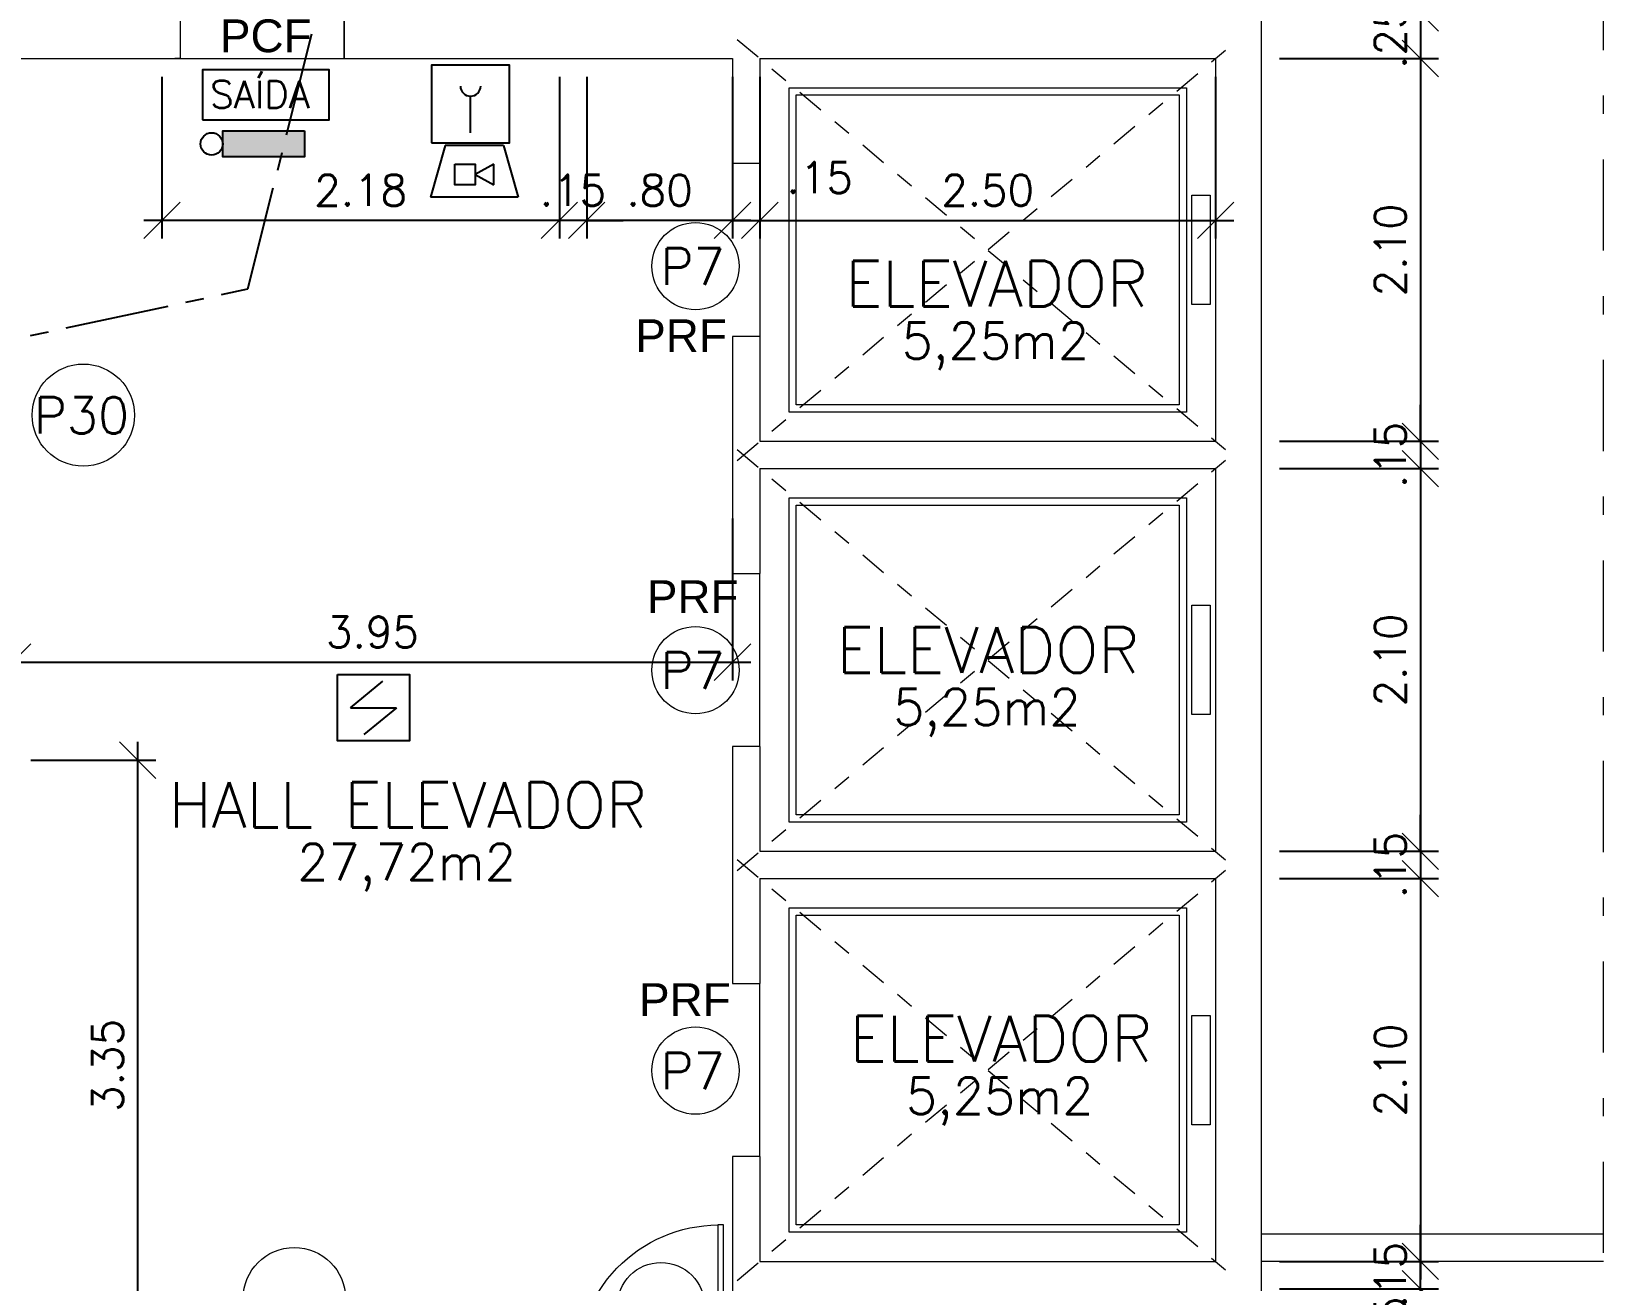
# Model space of a CAD drawing. Header units: millimetres. Extents: x 521 to 1055, y 261 to 520.
# Drawn here: x 547.07 to 555.69, y 309.66 to 316.51 of the extents above; entities that cross this region are included whole.
import ezdxf
from ezdxf.enums import TextEntityAlignment as Align

# ---------------------------------------------------------------- set-up
doc = ezdxf.new("R2010")
doc.units = ezdxf.units.MM
for name, pattern in [('CENTER2', [28.575, 19.05, -3.175, 3.175, -3.175]), ('CONTINU', [0]), ('DASHDOT', [1, 0.5, -0.25, 0, -0.25]), ('DASHDOTX2', [2, 1, -0.5, 0, -0.5])]:
    doc.linetypes.add(name, pattern=pattern)
doc.layers.add('0.1', color=8, linetype='Continuous', lineweight=13)
doc.layers.add('ppci', color=8, linetype='Continuous')
doc.styles.add('ROMANS', font='romans')
doc.styles.get("Standard").update_dxf_attribs({"font": 'romans.shx'})
doc.styles.add('STYLE1', font='sanss___.ttf')
doc.dimstyles.new('Fares Eng - 50', dxfattribs={"dimscale": 2, "dimtxt": 0.085, "dimasz": 0.1, "dimexe": 0.05, "dimexo": 0.05, "dimgap": 0.04, "dimtad": 1, "dimzin": 4, "dimdsep": 46, "dimtxsty": 'ROMANS', "dimblk1": 'OBLIQUE', "dimblk2": 'OBLIQUE', "dimsah": 1, "dimcen": 0.05, "dimdle": 0.05, "dimclrd": 8, "dimclre": 8, "dimclrt": 8, "dimaunit": 1, "dimadec": 0, "dimazin": 0, "dimtfac": 1, "dimtix": 1, "dimtmove": 2, "dimatfit": 0, "dimldrblk": 'OPEN90', "dimfxl": 1, "dimtolj": 1, "dimtzin": 0, "dimarcsym": 0})

# ---------------------------------------------------------------- blocks, each defined once
blk = doc.blocks.new('ÁREA')
for p in [(0.00005, 0.003762), (0, 0)]:
    blk.add_attdef('COMPARTIMENTO', text='', height=0.0025).set_placement(p, align=Align.CENTER)
at = {"color": 1}
for p in [(-0.00005, -0.003762), (-0.000099, -0.007523)]:
    blk.add_attdef('ÁREA', text='', height=0.002, dxfattribs=at).set_placement(p, align=Align.CENTER)
blk = doc.blocks.new('_OBLIQUE')
at = {"color": 0, "linetype": 'ByBlock'}
blk.add_line((-0.5, -0.5), (0.5, 0.5), dxfattribs=at)
blk = doc.blocks.new('*D1670')
at = {"layer": '0.1', "color": 8, "linetype": 'CONTINU', "lineweight": -2, "transparency": 16777216}
for p, q in [((551.064, 316.2645), (551.064, 315.3765)), ((553.564, 316.2645), (553.564, 315.3765)), ((550.964, 315.4765), (553.664, 315.4765))]:
    blk.add_line(p, q, dxfattribs=at)
at = {"layer": 'DEFPOINTS', "color": 0, "linetype": 'CONTINU', "lineweight": -2, "transparency": 16777216}
for p in [(551.064, 316.3645), (553.564, 316.3645), (553.564, 315.4765)]:
    blk.add_point(p, dxfattribs=at)
at = {"layer": '0.1', "color": 8, "linetype": 'CONTINU', "lineweight": -2, "transparency": 16777216, "xscale": 0.2, "yscale": 0.2, "zscale": 0.2, "rotation": 180}
blk.add_blockref('_OBLIQUE', (551.064, 315.4765), dxfattribs=at)
at = {"layer": '0.1', "color": 8, "linetype": 'CONTINU', "lineweight": -2, "transparency": 16777216, "xscale": 0.2, "yscale": 0.2, "zscale": 0.2}
blk.add_blockref('_OBLIQUE', (553.564, 315.4765), dxfattribs=at)
at = {"layer": '0.1', "color": 8, "linetype": 'CONTINU', "transparency": 16777216, "insert": (552.314, 315.6415), "char_height": 0.17, "attachment_point": 5, "style": 'ROMANS'}
blk.add_mtext('\\A1;2.50', dxfattribs=at)
blk = doc.blocks.new('_Open90')
at = {"color": 0, "linetype": 'ByBlock', "lineweight": -2}
for p, q in [((-0.5, 0.5), (0, 0)), ((0, 0), (-1, 0)), ((0, 0), (-0.5, -0.5))]:
    blk.add_line(p, q, dxfattribs=at)
blk = doc.blocks.new('*D1671')
at = {"layer": '0.1', "color": 8, "linetype": 'CONTINU', "lineweight": -2, "transparency": 16777216}
for p, q in [((550.914, 315.977), (550.914, 315.3765)), ((551.064, 315.977), (551.064, 315.3765)), ((550.914, 315.4765), (550.714, 315.4765)), ((550.914, 315.4765), (551.064, 315.4765)), ((551.064, 315.4765), (551.264, 315.4765))]:
    blk.add_line(p, q, dxfattribs=at)
at = {"layer": 'DEFPOINTS', "color": 0, "linetype": 'CONTINU', "lineweight": -2, "transparency": 16777216}
for p in [(550.914, 316.077), (551.064, 316.077), (551.064, 315.4765)]:
    blk.add_point(p, dxfattribs=at)
at = {"layer": '0.1', "color": 8, "linetype": 'CONTINU', "lineweight": -2, "transparency": 16777216, "xscale": 0.2, "yscale": 0.2, "zscale": 0.2}
blk.add_blockref('_OBLIQUE', (550.914, 315.4765), dxfattribs=at)
at = {"layer": '0.1', "color": 8, "linetype": 'CONTINU', "lineweight": -2, "transparency": 16777216, "xscale": 0.2, "yscale": 0.2, "zscale": 0.2, "rotation": 180}
blk.add_blockref('_OBLIQUE', (551.064, 315.4765), dxfattribs=at)
at = {"layer": '0.1', "color": 8, "linetype": 'CONTINU', "transparency": 16777216, "insert": (551.3924, 315.7112), "char_height": 0.17, "attachment_point": 5, "style": 'ROMANS'}
blk.add_mtext('\\A1;.15', dxfattribs=at)
blk = doc.blocks.new('*D1484')
at = {"layer": '0.1', "color": 8, "linetype": 'CONTINU', "lineweight": -2, "transparency": 16777216}
for p, q in [((554.6876, 316.6145), (554.6876, 316.8145)), ((553.914, 316.6145), (554.7876, 316.6145)), ((554.6876, 316.6145), (554.6876, 316.3645)), ((553.914, 316.3645), (554.7876, 316.3645)), ((554.6876, 316.3645), (554.6876, 316.1645))]:
    blk.add_line(p, q, dxfattribs=at)
at = {"layer": 'DEFPOINTS', "color": 0, "linetype": 'CONTINU', "lineweight": -2, "transparency": 16777216}
for p in [(553.814, 316.6145), (553.814, 316.3645), (554.6876, 316.3645)]:
    blk.add_point(p, dxfattribs=at)
at = {"layer": '0.1', "color": 8, "linetype": 'CONTINU', "lineweight": -2, "transparency": 16777216, "xscale": 0.2, "yscale": 0.2, "zscale": 0.2}
for p, rotation in [((554.6876, 316.6145), 270), ((554.6876, 316.3645), 90)]:
    blk.add_blockref('_OBLIQUE', p, dxfattribs=dict(at, rotation=rotation))
at = {"layer": '0.1', "color": 8, "linetype": 'CONTINU', "transparency": 16777216, "insert": (554.5226, 316.4895), "char_height": 0.17, "attachment_point": 5, "rotation": 90, "style": 'ROMANS'}
blk.add_mtext('\\A1;.25', dxfattribs=at)
blk = doc.blocks.new('*D1485')
at = {"layer": '0.1', "color": 8, "linetype": 'CONTINU', "lineweight": -2, "transparency": 16777216}
for p, q in [((554.6876, 316.4645), (554.6876, 314.1645)), ((553.914, 316.3645), (554.7876, 316.3645)), ((553.914, 314.2645), (554.7876, 314.2645))]:
    blk.add_line(p, q, dxfattribs=at)
at = {"layer": 'DEFPOINTS', "color": 0, "linetype": 'CONTINU', "lineweight": -2, "transparency": 16777216}
for p in [(553.814, 316.3645), (553.814, 314.2645), (554.6876, 314.2645)]:
    blk.add_point(p, dxfattribs=at)
at = {"layer": '0.1', "color": 8, "linetype": 'CONTINU', "lineweight": -2, "transparency": 16777216, "xscale": 0.2, "yscale": 0.2, "zscale": 0.2}
for p, rotation in [((554.6876, 316.3645), 90), ((554.6876, 314.2645), 270)]:
    blk.add_blockref('_OBLIQUE', p, dxfattribs=dict(at, rotation=rotation))
at = {"layer": '0.1', "color": 8, "linetype": 'CONTINU', "transparency": 16777216, "insert": (554.5226, 315.3145), "char_height": 0.17, "attachment_point": 5, "rotation": 90, "style": 'ROMANS'}
blk.add_mtext('\\A1;2.10', dxfattribs=at)
blk = doc.blocks.new('*D1486')
at = {"layer": '0.1', "color": 8, "linetype": 'CONTINU', "lineweight": -2, "transparency": 16777216}
for p, q in [((554.6876, 314.2645), (554.6876, 314.4645)), ((553.914, 314.2645), (554.7876, 314.2645)), ((554.6876, 314.2645), (554.6876, 314.1145)), ((553.914, 314.1145), (554.7876, 314.1145)), ((554.6876, 314.1145), (554.6876, 313.9145))]:
    blk.add_line(p, q, dxfattribs=at)
at = {"layer": 'DEFPOINTS', "color": 0, "linetype": 'CONTINU', "lineweight": -2, "transparency": 16777216}
for p in [(553.814, 314.2645), (553.814, 314.1145), (554.6876, 314.1145)]:
    blk.add_point(p, dxfattribs=at)
at = {"layer": '0.1', "color": 8, "linetype": 'CONTINU', "lineweight": -2, "transparency": 16777216, "xscale": 0.2, "yscale": 0.2, "zscale": 0.2}
for p, rotation in [((554.6876, 314.2645), 270), ((554.6876, 314.1145), 90)]:
    blk.add_blockref('_OBLIQUE', p, dxfattribs=dict(at, rotation=rotation))
at = {"layer": '0.1', "color": 8, "linetype": 'CONTINU', "transparency": 16777216, "insert": (554.5226, 314.1895), "char_height": 0.17, "attachment_point": 5, "rotation": 90, "style": 'ROMANS'}
blk.add_mtext('\\A1;.15', dxfattribs=at)
blk = doc.blocks.new('*D1487')
at = {"layer": '0.1', "color": 8, "linetype": 'CONTINU', "lineweight": -2, "transparency": 16777216}
for p, q in [((554.6876, 314.2145), (554.6876, 311.9145)), ((553.914, 314.1145), (554.7876, 314.1145)), ((553.914, 312.0145), (554.7876, 312.0145))]:
    blk.add_line(p, q, dxfattribs=at)
at = {"layer": 'DEFPOINTS', "color": 0, "linetype": 'CONTINU', "lineweight": -2, "transparency": 16777216}
for p in [(553.814, 314.1145), (553.814, 312.0145), (554.6876, 312.0145)]:
    blk.add_point(p, dxfattribs=at)
at = {"layer": '0.1', "color": 8, "linetype": 'CONTINU', "lineweight": -2, "transparency": 16777216, "xscale": 0.2, "yscale": 0.2, "zscale": 0.2}
for p, rotation in [((554.6876, 314.1145), 90), ((554.6876, 312.0145), 270)]:
    blk.add_blockref('_OBLIQUE', p, dxfattribs=dict(at, rotation=rotation))
at = {"layer": '0.1', "color": 8, "linetype": 'CONTINU', "transparency": 16777216, "insert": (554.5226, 313.0645), "char_height": 0.17, "attachment_point": 5, "rotation": 90, "style": 'ROMANS'}
blk.add_mtext('\\A1;2.10', dxfattribs=at)
blk = doc.blocks.new('*D1488')
at = {"layer": '0.1', "color": 8, "linetype": 'CONTINU', "lineweight": -2, "transparency": 16777216}
for p, q in [((554.6876, 312.0145), (554.6876, 312.2145)), ((553.914, 312.0145), (554.7876, 312.0145)), ((554.6876, 312.0145), (554.6876, 311.8645)), ((553.914, 311.8645), (554.7876, 311.8645)), ((554.6876, 311.8645), (554.6876, 311.6645))]:
    blk.add_line(p, q, dxfattribs=at)
at = {"layer": 'DEFPOINTS', "color": 0, "linetype": 'CONTINU', "lineweight": -2, "transparency": 16777216}
for p in [(553.814, 312.0145), (553.814, 311.8645), (554.6876, 311.8645)]:
    blk.add_point(p, dxfattribs=at)
at = {"layer": '0.1', "color": 8, "linetype": 'CONTINU', "lineweight": -2, "transparency": 16777216, "xscale": 0.2, "yscale": 0.2, "zscale": 0.2}
for p, rotation in [((554.6876, 312.0145), 270), ((554.6876, 311.8645), 90)]:
    blk.add_blockref('_OBLIQUE', p, dxfattribs=dict(at, rotation=rotation))
at = {"layer": '0.1', "color": 8, "linetype": 'CONTINU', "transparency": 16777216, "insert": (554.5226, 311.9395), "char_height": 0.17, "attachment_point": 5, "rotation": 90, "style": 'ROMANS'}
blk.add_mtext('\\A1;.15', dxfattribs=at)
blk = doc.blocks.new('*D1672')
at = {"layer": '0.1', "color": 8, "linetype": 'CONTINU', "lineweight": -2, "transparency": 16777216}
for p, q in [((554.6876, 311.9645), (554.6876, 309.6645)), ((553.914, 311.8645), (554.7876, 311.8645)), ((553.914, 309.7645), (554.7876, 309.7645))]:
    blk.add_line(p, q, dxfattribs=at)
at = {"layer": 'DEFPOINTS', "color": 0, "linetype": 'CONTINU', "lineweight": -2, "transparency": 16777216}
for p in [(553.814, 311.8645), (553.814, 309.7645), (554.6876, 309.7645)]:
    blk.add_point(p, dxfattribs=at)
at = {"layer": '0.1', "color": 8, "linetype": 'CONTINU', "lineweight": -2, "transparency": 16777216, "xscale": 0.2, "yscale": 0.2, "zscale": 0.2}
for p, rotation in [((554.6876, 311.8645), 90), ((554.6876, 309.7645), 270)]:
    blk.add_blockref('_OBLIQUE', p, dxfattribs=dict(at, rotation=rotation))
at = {"layer": '0.1', "color": 8, "linetype": 'CONTINU', "transparency": 16777216, "insert": (554.5226, 310.8145), "char_height": 0.17, "attachment_point": 5, "rotation": 90, "style": 'ROMANS'}
blk.add_mtext('\\A1;2.10', dxfattribs=at)
blk = doc.blocks.new('P90 - parede 25cm')
for points in [[(-0.125, 0.93), (-0.125, 0.9), (0.125, 0.9), (0.125, 0.93)], [(-0.125, -0.03), (-0.125, 0), (0.125, 0), (0.125, -0.03)]]:
    blk.add_lwpolyline(points)
blk.add_lwpolyline([(-0.975, 0.03), (-0.125, 0.03), (-0.125, 0), (-0.975, 0)], close=True)
at = {"color": 8}
blk.add_arc((-0.1175, 0.0415), 0.8585, 90.50075, 182.77241, dxfattribs=at)
blk = doc.blocks.new('*D1537')
at = {"layer": '0.1', "color": 8, "linetype": 'CONTINU', "lineweight": -2, "transparency": 16777216}
for p, q in [((546.964, 313.8404), (546.964, 312.9524)), ((550.914, 313.8404), (550.914, 312.9524)), ((546.864, 313.0524), (551.014, 313.0524))]:
    blk.add_line(p, q, dxfattribs=at)
at = {"layer": 'DEFPOINTS', "color": 0, "linetype": 'CONTINU', "lineweight": -2, "transparency": 16777216}
for p in [(546.964, 313.9404), (550.914, 313.9404), (550.914, 313.0524)]:
    blk.add_point(p, dxfattribs=at)
at = {"layer": '0.1', "color": 8, "linetype": 'CONTINU', "lineweight": -2, "transparency": 16777216, "xscale": 0.2, "yscale": 0.2, "zscale": 0.2, "rotation": 180}
blk.add_blockref('_OBLIQUE', (546.964, 313.0524), dxfattribs=at)
at = {"layer": '0.1', "color": 8, "linetype": 'CONTINU', "lineweight": -2, "transparency": 16777216, "xscale": 0.2, "yscale": 0.2, "zscale": 0.2}
blk.add_blockref('_OBLIQUE', (550.914, 313.0524), dxfattribs=at)
at = {"layer": '0.1', "color": 8, "linetype": 'CONTINU', "transparency": 16777216, "insert": (548.939, 313.2174), "char_height": 0.17, "attachment_point": 5, "style": 'ROMANS'}
blk.add_mtext('\\A1;3.95', dxfattribs=at)
blk = doc.blocks.new('*D1555')
at = {"layer": '0.1', "color": 8, "linetype": 'CONTINU', "lineweight": -2, "transparency": 16777216}
for p, q in [((550.114, 316.2645), (550.114, 315.3765)), ((550.914, 316.2645), (550.914, 315.3765)), ((551.014, 315.4765), (550.014, 315.4765))]:
    blk.add_line(p, q, dxfattribs=at)
at = {"layer": 'DEFPOINTS', "color": 0, "linetype": 'CONTINU', "lineweight": -2, "transparency": 16777216}
for p in [(550.114, 316.3645), (550.914, 316.3645), (550.114, 315.4765)]:
    blk.add_point(p, dxfattribs=at)
at = {"layer": '0.1', "color": 8, "linetype": 'CONTINU', "lineweight": -2, "transparency": 16777216, "xscale": 0.2, "yscale": 0.2, "zscale": 0.2, "rotation": 180}
blk.add_blockref('_OBLIQUE', (550.114, 315.4765), dxfattribs=at)
at = {"layer": '0.1', "color": 8, "linetype": 'CONTINU', "lineweight": -2, "transparency": 16777216, "xscale": 0.2, "yscale": 0.2, "zscale": 0.2}
blk.add_blockref('_OBLIQUE', (550.914, 315.4765), dxfattribs=at)
at = {"layer": '0.1', "color": 8, "linetype": 'CONTINU', "transparency": 16777216, "insert": (550.514, 315.6415), "char_height": 0.17, "attachment_point": 5, "style": 'ROMANS'}
blk.add_mtext('\\A1;.80', dxfattribs=at)
blk = doc.blocks.new('*D1556')
at = {"layer": '0.1', "color": 8, "linetype": 'CONTINU', "lineweight": -2, "transparency": 16777216}
for p, q in [((549.964, 316.2645), (549.964, 315.3765)), ((550.114, 316.2645), (550.114, 315.3765)), ((549.964, 315.4765), (549.764, 315.4765)), ((550.114, 315.4765), (549.964, 315.4765)), ((550.114, 315.4765), (550.314, 315.4765))]:
    blk.add_line(p, q, dxfattribs=at)
at = {"layer": 'DEFPOINTS', "color": 0, "linetype": 'CONTINU', "lineweight": -2, "transparency": 16777216}
for p in [(549.964, 316.3645), (550.114, 316.3645), (549.964, 315.4765)]:
    blk.add_point(p, dxfattribs=at)
at = {"layer": '0.1', "color": 8, "linetype": 'CONTINU', "lineweight": -2, "transparency": 16777216, "xscale": 0.2, "yscale": 0.2, "zscale": 0.2}
blk.add_blockref('_OBLIQUE', (549.964, 315.4765), dxfattribs=at)
at = {"layer": '0.1', "color": 8, "linetype": 'CONTINU', "lineweight": -2, "transparency": 16777216, "xscale": 0.2, "yscale": 0.2, "zscale": 0.2, "rotation": 180}
blk.add_blockref('_OBLIQUE', (550.114, 315.4765), dxfattribs=at)
at = {"layer": '0.1', "color": 8, "linetype": 'CONTINU', "transparency": 16777216, "insert": (550.039, 315.6415), "char_height": 0.17, "attachment_point": 5, "style": 'ROMANS'}
blk.add_mtext('\\A1;.15', dxfattribs=at)
blk = doc.blocks.new('*D1557')
at = {"layer": '0.1', "color": 8, "linetype": 'CONTINU', "lineweight": -2, "transparency": 16777216}
for p, q in [((547.784, 316.2645), (547.784, 315.3765)), ((549.964, 316.2645), (549.964, 315.3765)), ((550.064, 315.4765), (547.684, 315.4765))]:
    blk.add_line(p, q, dxfattribs=at)
at = {"layer": 'DEFPOINTS', "color": 0, "linetype": 'CONTINU', "lineweight": -2, "transparency": 16777216}
for p in [(547.784, 316.3645), (549.964, 316.3645), (547.784, 315.4765)]:
    blk.add_point(p, dxfattribs=at)
at = {"layer": '0.1', "color": 8, "linetype": 'CONTINU', "lineweight": -2, "transparency": 16777216, "xscale": 0.2, "yscale": 0.2, "zscale": 0.2, "rotation": 180}
blk.add_blockref('_OBLIQUE', (547.784, 315.4765), dxfattribs=at)
at = {"layer": '0.1', "color": 8, "linetype": 'CONTINU', "lineweight": -2, "transparency": 16777216, "xscale": 0.2, "yscale": 0.2, "zscale": 0.2}
blk.add_blockref('_OBLIQUE', (549.964, 315.4765), dxfattribs=at)
at = {"layer": '0.1', "color": 8, "linetype": 'CONTINU', "transparency": 16777216, "insert": (548.874, 315.6415), "char_height": 0.17, "attachment_point": 5, "style": 'ROMANS'}
blk.add_mtext('\\A1;2.18', dxfattribs=at)
blk = doc.blocks.new('*D1701')
at = {"layer": '0.1', "color": 8, "linetype": 'CONTINU', "lineweight": -2, "transparency": 16777216}
for p, q in [((554.6876, 309.6145), (554.6876, 309.8145)), ((553.914, 309.6145), (554.7876, 309.6145)), ((554.6876, 309.1645), (554.6876, 309.6145)), ((553.914, 309.1645), (554.7876, 309.1645)), ((554.6876, 309.1645), (554.6876, 308.9645))]:
    blk.add_line(p, q, dxfattribs=at)
at = {"layer": 'DEFPOINTS', "color": 0, "linetype": 'CONTINU', "lineweight": -2, "transparency": 16777216}
for p in [(553.814, 309.6145), (554.6876, 309.6145), (553.814, 309.1645)]:
    blk.add_point(p, dxfattribs=at)
at = {"layer": '0.1', "color": 8, "linetype": 'CONTINU', "lineweight": -2, "transparency": 16777216, "xscale": 0.2, "yscale": 0.2, "zscale": 0.2}
for p, rotation in [((554.6876, 309.6145), 270), ((554.6876, 309.1645), 90)]:
    blk.add_blockref('_OBLIQUE', p, dxfattribs=dict(at, rotation=rotation))
at = {"layer": '0.1', "color": 8, "linetype": 'CONTINU', "transparency": 16777216, "insert": (554.5226, 309.3895), "char_height": 0.17, "attachment_point": 5, "rotation": 90, "style": 'ROMANS'}
blk.add_mtext('\\A1;.45', dxfattribs=at)
blk = doc.blocks.new('*D1568')
at = {"layer": '0.1', "color": 8, "linetype": 'CONTINU', "lineweight": -2, "transparency": 16777216}
for p, q in [((554.6876, 309.7645), (554.6876, 309.9645)), ((553.914, 309.7645), (554.7876, 309.7645)), ((554.6876, 309.6145), (554.6876, 309.7645)), ((553.914, 309.6145), (554.7876, 309.6145)), ((554.6876, 309.6145), (554.6876, 309.4145))]:
    blk.add_line(p, q, dxfattribs=at)
at = {"layer": 'DEFPOINTS', "color": 0, "linetype": 'CONTINU', "lineweight": -2, "transparency": 16777216}
for p in [(553.814, 309.7645), (554.6876, 309.7645), (553.814, 309.6145)]:
    blk.add_point(p, dxfattribs=at)
at = {"layer": '0.1', "color": 8, "linetype": 'CONTINU', "lineweight": -2, "transparency": 16777216, "xscale": 0.2, "yscale": 0.2, "zscale": 0.2}
for p, rotation in [((554.6876, 309.7645), 270), ((554.6876, 309.6145), 90)]:
    blk.add_blockref('_OBLIQUE', p, dxfattribs=dict(at, rotation=rotation))
at = {"layer": '0.1', "color": 8, "linetype": 'CONTINU', "transparency": 16777216, "insert": (554.5226, 309.6895), "char_height": 0.17, "attachment_point": 5, "rotation": 90, "style": 'ROMANS'}
blk.add_mtext('\\A1;.15', dxfattribs=at)
blk = doc.blocks.new('*D1702')
at = {"layer": '0.1', "color": 8, "linetype": 'CONTINU', "lineweight": -2, "transparency": 16777216}
for p, q in [((547.6507, 312.6145), (547.6507, 309.0645)), ((547.064, 312.5145), (547.7507, 312.5145)), ((547.064, 309.1645), (547.7507, 309.1645))]:
    blk.add_line(p, q, dxfattribs=at)
at = {"layer": 'DEFPOINTS', "color": 0, "linetype": 'CONTINU', "lineweight": -2, "transparency": 16777216}
for p in [(546.964, 312.5145), (546.964, 309.1645), (547.6507, 309.1645)]:
    blk.add_point(p, dxfattribs=at)
at = {"layer": '0.1', "color": 8, "linetype": 'CONTINU', "lineweight": -2, "transparency": 16777216, "xscale": 0.2, "yscale": 0.2, "zscale": 0.2}
for p, rotation in [((547.6507, 312.5145), 90), ((547.6507, 309.1645), 270)]:
    blk.add_blockref('_OBLIQUE', p, dxfattribs=dict(at, rotation=rotation))
at = {"layer": '0.1', "color": 8, "linetype": 'CONTINU', "transparency": 16777216, "insert": (547.4857, 310.8395), "char_height": 0.17, "attachment_point": 5, "rotation": 90, "style": 'ROMANS'}
blk.add_mtext('\\A1;3.35', dxfattribs=at)
blk = doc.blocks.new('P80')
for points in [[(0, 0.86), (0, 0.83), (0.15, 0.83), (0.15, 0.86)], [(0, 0), (0, 0.03), (0.15, 0.03), (0.15, 0)]]:
    blk.add_lwpolyline(points)
blk.add_lwpolyline([(-0.8, 0.06), (0, 0.06), (0, 0.03), (-0.8, 0.03)], close=True)
at = {"color": 8}
blk.add_arc((-0.0251, 0.0555), 0.7749, 88.14082, 179.6698, dxfattribs=at)

msp = doc.modelspace()

# ---------------------------------------------------------------- hatches: boundary and pattern name
at = {"layer": 'ppci'}
msp.add_hatch(color=10, dxfattribs=at).paths.add_polyline_path([(548.11751, 315.96713), (548.11751, 315.82463), (548.56604, 315.82463), (548.56604, 315.96713)])

# ---------------------------------------------------------------- linework, layer by layer
at = {"layer": '0.1', "color": 8, "linetype": 'DASHDOTX2', "ltscale": 0.5}
msp.add_line((555.6924, 277.91074), (555.6924, 340.92222), dxfattribs=at)
at = {"layer": '0.1', "color": 7}
for p, q in [((553.81404, 321.51448), (553.81404, 309.91448)), ((547.88404, 316.61448), (547.88404, 316.36448)), ((548.78404, 316.36448), (548.78404, 316.61448)), ((540.31404, 316.36448), (547.88404, 316.36448)), ((548.78404, 316.36448), (550.91404, 316.36448)), ((550.91404, 316.36448), (550.91404, 315.78948)), ((551.06404, 316.36448), (551.06404, 315.78948)), ((551.06404, 316.36448), (553.56404, 316.36448)), ((553.56404, 316.36448), (553.56404, 314.26448)), ((550.91404, 315.78948), (551.06404, 315.78948)), ((551.06404, 314.83948), (550.91404, 314.83948)), ((550.91404, 314.83948), (550.91404, 313.53948)), ((551.06404, 314.83948), (551.06404, 314.26448)), ((551.06404, 314.26448), (553.56404, 314.26448)), ((551.06404, 314.11448), (553.56404, 314.11448)), ((551.06404, 314.11448), (551.06404, 313.53948)), ((553.56404, 314.11448), (553.56404, 312.01448)), ((550.91404, 313.53948), (551.06404, 313.53948)), ((551.06404, 312.58948), (550.91404, 312.58948)), ((550.91404, 312.58948), (550.91404, 311.28948)), ((551.06404, 312.58948), (551.06404, 312.01448)), ((551.06404, 312.01448), (553.56404, 312.01448)), ((551.06404, 311.86448), (553.56404, 311.86448)), ((551.06404, 311.86448), (551.06404, 311.28948)), ((553.56404, 311.86448), (553.56404, 309.76448)), ((550.91404, 311.28948), (551.06404, 311.28948)), ((551.06404, 310.33948), (550.91404, 310.33948)), ((550.91404, 310.33948), (550.91404, 309.16448)), ((551.06404, 310.33948), (551.06404, 309.76448)), ((553.81404, 309.91448), (553.81404, 309.76448)), ((551.06404, 309.76448), (553.56404, 309.76448)), ((553.81404, 309.76448), (553.81404, 309.08048))]:
    msp.add_line(p, q, dxfattribs=at)
at = {"layer": '0.1', "color": 8, "linetype": 'DASHDOT', "ltscale": 0.3}
for p, q in [((550.93904, 316.46948), (553.68904, 314.15948)), ((550.93904, 314.15948), (553.68904, 316.46948)), ((550.93904, 314.21948), (553.68904, 311.90948)), ((550.93904, 311.90948), (553.68904, 314.21948)), ((550.93904, 311.96948), (553.68904, 309.65948)), ((550.93904, 309.65948), (553.68904, 311.96948))]:
    msp.add_line(p, q, dxfattribs=at)
at = {"layer": '0.1', "color": 8}
for p, q in [((547.88404, 316.36448), (548.78404, 316.36448)), ((551.06404, 315.78948), (551.06404, 314.83948)), ((551.06404, 312.58948), (551.06404, 313.53948)), ((551.06404, 310.33948), (551.06404, 311.28948)), ((555.6924, 309.91448), (553.81404, 309.91448)), ((555.6924, 309.76448), (553.81404, 309.76448))]:
    msp.add_line(p, q, dxfattribs=at)
for points in [[(551.22404, 316.20448), (553.40404, 316.20448), (553.40404, 314.42448), (551.22404, 314.42448)], [(551.26404, 316.16448), (553.36404, 316.16448), (553.36404, 314.46448), (551.26404, 314.46448)], [(553.43404, 315.61448), (553.53404, 315.61448), (553.53404, 315.01448), (553.43404, 315.01448)], [(551.22404, 313.95448), (553.40404, 313.95448), (553.40404, 312.17448), (551.22404, 312.17448)], [(551.26404, 313.91448), (553.36404, 313.91448), (553.36404, 312.21448), (551.26404, 312.21448)], [(553.43404, 313.36448), (553.53404, 313.36448), (553.53404, 312.76448), (553.43404, 312.76448)], [(551.22404, 311.70448), (553.40404, 311.70448), (553.40404, 309.92448), (551.22404, 309.92448)], [(551.26404, 311.66448), (553.36404, 311.66448), (553.36404, 309.96448), (551.26404, 309.96448)], [(553.43404, 311.11448), (553.53404, 311.11448), (553.53404, 310.51448), (553.43404, 310.51448)]]:
    msp.add_lwpolyline(points, close=True, dxfattribs=at)
for centre, radius in [((550.71082, 315.22494), 0.23964), ((547.35248, 314.40779), 0.28038), ((550.71082, 313.0083), 0.23964), ((550.71082, 310.81123), 0.23964), ((548.51001, 309.56063), 0.28038), ((550.52151, 309.51858), 0.23964)]:
    msp.add_circle(centre, radius, dxfattribs=at)
at = {"layer": 'ppci', "color": 10, "linetype": 'Continuous'}
for p, q in [((549.47709, 315.95746), (549.47709, 316.15783)), ((549.33681, 315.8868), (549.25653, 315.60292)), ((549.65793, 315.8868), (549.33681, 315.8868)), ((549.65793, 315.8868), (549.73821, 315.60292)), ((549.73821, 315.60292), (549.25653, 315.60292)), ((548.8175, 312.80242), (548.99613, 312.94873)), ((548.8175, 312.80242), (549.07081, 312.80242)), ((549.07081, 312.80242), (548.89218, 312.6561))]:
    msp.add_line(p, q, dxfattribs=at)
at = {"layer": 'ppci', "color": 10}
for p, q in [((549.60441, 315.78404), (549.50313, 315.72768)), ((549.60441, 315.67133), (549.60441, 315.78404)), ((549.50313, 315.72768), (549.60441, 315.67133))]:
    msp.add_line(p, q, dxfattribs=at)
at = {"layer": 'ppci', "color": 10, "linetype": 'CENTER2', "lineweight": -2, "ltscale": 0.03}
msp.add_lwpolyline([(531.31404, 287.21448), (534.42719, 296.80108), (538.34835, 297.10897), (539.58998, 313.23946), (548.25506, 315.10044), (548.77242, 317.15776), (551.35473, 317.38787), (551.52521, 317.81448)], dxfattribs=at)
at = {"layer": 'ppci', "color": 10, "linetype": 'CONTINU'}
msp.add_lwpolyline([(548.00719, 316.02802), (548.70121, 316.02802), (548.70121, 316.30283), (548.00719, 316.30283)], close=True, dxfattribs=at)
at = {"layer": 'ppci', "color": 10, "linetype": 'Continuous'}
for points in [[(549.26362, 315.90153), (549.69056, 315.90153), (549.69056, 316.32847), (549.26362, 316.32847)], [(548.74625, 312.98463), (549.14205, 312.98463), (549.14205, 312.62021), (548.74625, 312.62021)]]:
    msp.add_lwpolyline(points, close=True, dxfattribs=at)
at = {"layer": 'ppci', "color": 10}
for points in [[(548.56604, 315.96713), (548.56604, 315.82463), (548.11751, 315.82463), (548.11751, 315.96713)], [(549.39033, 315.78404), (549.50313, 315.78404), (549.50313, 315.67133), (549.39033, 315.67133)]]:
    msp.add_lwpolyline(points, close=True, dxfattribs=at)
msp.add_circle((548.05634, 315.89588), 0.06117, dxfattribs=at)
at = {"layer": 'ppci', "color": 10, "linetype": 'Continuous'}
msp.add_arc((549.47709, 316.21352), 0.05569, 180, 0, dxfattribs=at)

# ---------------------------------------------------------------- block references
at = {"layer": '0.1', "color": 7, "rotation": 270}
msp.add_blockref('P90 - parede 25cm', (547.88404, 316.48948), dxfattribs=at)
at = {"layer": '0.1', "color": 8}
ref = msp.add_blockref('ÁREA', (552.36285, 315.00456), dxfattribs=dict(at, xscale=133.3333333333333, yscale=133.3333333333333, zscale=133.3333333333333))
ref.add_attrib('COMPARTIMENTO', 'ELEVADOR', dxfattribs={"layer": '0', "color": 3, "height": 0.25}).set_placement((552.36285, 315.00456), align=Align.CENTER)
ref.add_attrib('ÁREA', '5,25m2', dxfattribs={"layer": '0', "color": 1, "height": 0.2}).set_placement((552.35621, 314.71661), align=Align.CENTER)
ref = msp.add_blockref('ÁREA', (552.31593, 312.99393), dxfattribs=dict(at, xscale=133.3333333333333, yscale=133.3333333333333, zscale=133.3333333333333))
ref.add_attrib('COMPARTIMENTO', 'ELEVADOR', dxfattribs={"layer": '0', "color": 3, "height": 0.25}).set_placement((552.31593, 312.99393), align=Align.CENTER)
ref.add_attrib('ÁREA', '5,25m2', dxfattribs={"layer": '0', "color": 1, "height": 0.2}).set_placement((552.3093, 312.70598), align=Align.CENTER)
ref = msp.add_blockref('ÁREA', (549.13272, 312.14438), dxfattribs=dict(at, xscale=133.3333333333333, yscale=133.3333333333333, zscale=133.3333333333333))
ref.add_attrib('COMPARTIMENTO', 'HALL ELEVADOR', dxfattribs={"layer": '0', "color": 3, "height": 0.25}).set_placement((549.13272, 312.14438), align=Align.CENTER)
ref.add_attrib('ÁREA', '27,72m2', dxfattribs={"layer": '0', "color": 1, "height": 0.2}).set_placement((549.12608, 311.85642), align=Align.CENTER)
ref = msp.add_blockref('ÁREA', (552.38631, 310.86111), dxfattribs=dict(at, xscale=133.3333333333333, yscale=133.3333333333333, zscale=133.3333333333333))
ref.add_attrib('COMPARTIMENTO', 'ELEVADOR', dxfattribs={"layer": '0', "color": 3, "height": 0.25}).set_placement((552.38631, 310.86111), align=Align.CENTER)
ref.add_attrib('ÁREA', '5,25m2', dxfattribs={"layer": '0', "color": 1, "height": 0.2}).set_placement((552.37967, 310.57316), align=Align.CENTER)
at = {"layer": '0.1', "color": 8, "xscale": -1, "rotation": 90}
msp.add_blockref('P80', (550.89404, 309.16448), dxfattribs=at)

# ---------------------------------------------------------------- texts
at = {"layer": '0.1', "color": 8}
for s, p in [('P7', (550.52021, 315.12343)), ('P30', (547.08169, 314.30628)), ('P7', (550.52021, 312.90679)), ('P7', (550.52021, 310.70971))]:
    msp.add_text(s, height=0.2, dxfattribs=at).set_placement(p)
at = {"layer": 'ppci', "color": 10, "style": 'STYLE1'}
for s, p in [('PCF', (548.10215, 316.39903)), ('PRF', (550.3803, 314.75348)), ('PRF', (550.44421, 313.32194)), ('PRF', (550.40139, 311.11089))]:
    msp.add_text(s, height=0.18, dxfattribs=at).set_placement(p)
at = {"layer": 'ppci', "color": 10, "text_generation_flag": 6}
msp.add_text('SAÍDA', height=0.15, rotation=180, dxfattribs=at).set_placement((548.0483, 316.09287))

# ---------------------------------------------------------------- dimensions: what is measured, and where the dimension line sits
at = {"layer": '0.1', "color": 8, "linetype": 'CONTINU'}
for base, p1, p2, picture, middle in [((554.68762, 316.36448), (553.81404, 316.61448), (553.81404, 316.36448), '*D1484', (554.52262, 316.48948)), ((554.68762, 314.26448), (553.81404, 316.36448), (553.81404, 314.26448), '*D1485', (554.52262, 315.31448)), ((554.68762, 314.11448), (553.81404, 314.26448), (553.81404, 314.11448), '*D1486', (554.52262, 314.18948)), ((554.68762, 312.01448), (553.81404, 314.11448), (553.81404, 312.01448), '*D1487', (554.52262, 313.06448)), ((547.65066, 309.16448), (546.96404, 312.51448), (546.96404, 309.16448), '*D1702', (547.48566, 310.83948)), ((554.68762, 311.86448), (553.81404, 312.01448), (553.81404, 311.86448), '*D1488', (554.52262, 311.93948)), ((554.68762, 309.76448), (553.81404, 311.86448), (553.81404, 309.76448), '*D1672', (554.52262, 310.81448)), ((554.68762, 309.76448), (553.81404, 309.61448), (553.81404, 309.76448), '*D1568', (554.52262, 309.68948)), ((554.68762, 309.61448), (553.81404, 309.16448), (553.81404, 309.61448), '*D1701', (554.52262, 309.38948))]:
    dim = msp.add_linear_dim(base=base, p1=p1, p2=p2, angle=90, dimstyle='Fares Eng - 50', dxfattribs=at)
    dim.commit()
    dim.dimension.update_dxf_attribs({"geometry": picture, "text_midpoint": middle})
for base, p1, p2, picture, middle in [((547.78404, 315.47653), (549.96404, 316.36448), (547.78404, 316.36448), '*D1557', (548.87404, 315.64153)), ((549.96404, 315.47653), (550.11404, 316.36448), (549.96404, 316.36448), '*D1556', (550.03904, 315.64153)), ((550.11404, 315.47653), (550.91404, 316.36448), (550.11404, 316.36448), '*D1555', (550.51404, 315.64153)), ((553.56404, 315.47653), (551.06404, 316.36448), (553.56404, 316.36448), '*D1670', (552.31404, 315.64153)), ((550.91404, 313.05242), (546.96404, 313.94038), (550.91404, 313.94038), '*D1537', (548.93904, 313.21742))]:
    dim = msp.add_linear_dim(base=base, p1=p1, p2=p2, dimstyle='Fares Eng - 50', dxfattribs=at)
    dim.commit()
    dim.dimension.update_dxf_attribs({"geometry": picture, "text_midpoint": middle})
dim = msp.add_linear_dim(base=(551.06404, 315.47653), p1=(550.91404, 316.07698), p2=(551.06404, 316.07698), dimstyle='Fares Eng - 50', dxfattribs=at)
dim.commit()
dim.dimension.update_dxf_attribs({"geometry": '*D1671', "text_midpoint": (551.39236, 315.71122), "dimtype": 160})

doc.saveas('drawing.dxf')
